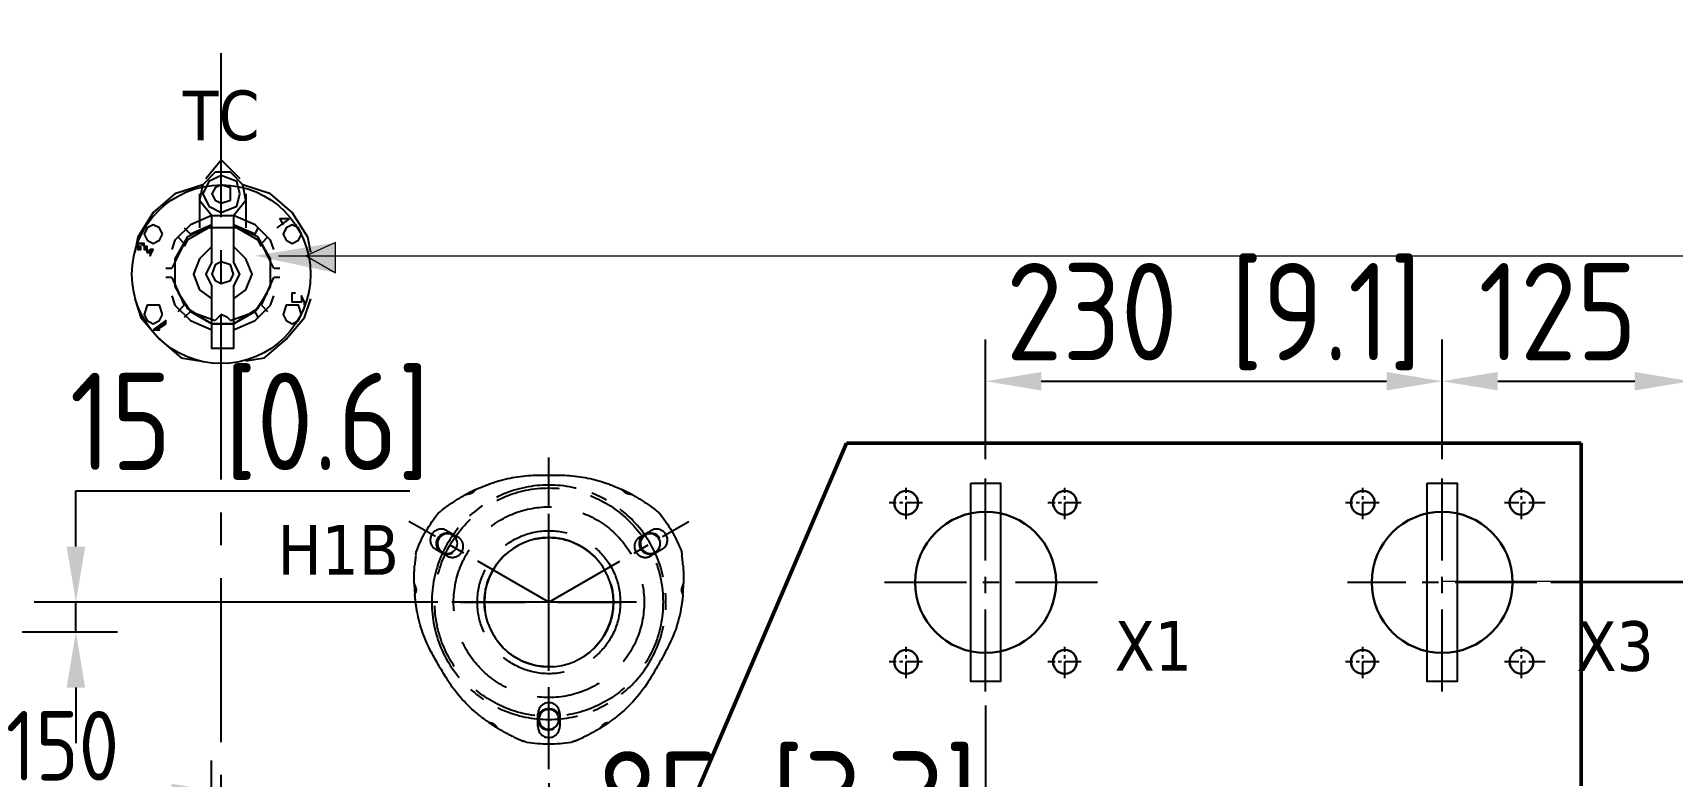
# Model space of a CAD drawing. Header units: millimetres. Extents: x 248233 to 259628, y -181361 to -174035.
# Drawn here: x 250817 to 251643, y -176130 to -175756 of the extents above; entities that cross this region are included whole.
import ezdxf

# ---------------------------------------------------------------- set-up
doc = ezdxf.new("R2010")
doc.units = ezdxf.units.MM
doc.header["$LTSCALE"] = 13
for name, pattern in [('CENTER', [50.8, 31.75, -6.35, 6.35, -6.35]), ('CENTERX2', [101.6, 63.5, -12.7, 12.7, -12.7]), ('DASHED', [0.75, 0.5, -0.25])]:
    doc.linetypes.add(name, pattern=pattern)
for name, color, linetype in [('1', 4, 'Continuous'), ('2细线层', 4, 'Continuous'), ('3中心线层', 1, 'CENTER'), ('4虚线层', 6, 'DASHED'), ('粗实线', 4, 'Continuous')]:
    doc.layers.add(name, color=color, linetype=linetype)
for name, color, linetype, lineweight in [('2细实线', 3, 'Continuous', 20), ('标注、文本', 3, 'Continuous', 25), ('铁心', 3, 'Continuous', 0)]:
    doc.layers.add(name, color=color, linetype=linetype, lineweight=lineweight)
doc.styles.get("Standard").update_dxf_attribs({"font": 'gbenor.shx', "bigfont": 'gbcbig.shx'})
doc.styles.add('Tahoma$001', font='tahoma.ttf', dxfattribs={"height": 2.159784})
doc.dimstyles.new('1-15', dxfattribs={"dimscale": 10, "dimtxt": 3.5, "dimasz": 2, "dimexe": 1.5, "dimexo": 0.5, "dimgap": 0.5, "dimtad": 1, "dimtoh": 1, "dimdec": 1, "dimdsep": 46, "dimtxsty": 'Standard', "dimcen": 2.5, "dimclrd": 3, "dimclre": 3, "dimclrt": 3, "dimadec": 0, "dimazin": 2, "dimtfac": 1, "dimtdec": 1, "dimtmove": 0, "dimatfit": 2, "dimfxl": 1, "dimarcsym": 0})
doc.dimstyles.new('英寸 1-10', dxfattribs={"dimscale": 14, "dimtxt": 3.5, "dimasz": 2, "dimexe": 1.5, "dimexo": 0.5, "dimgap": 0.5, "dimtad": 1, "dimtoh": 1, "dimdec": 1, "dimdsep": 46, "dimtxsty": 'Standard', "dimcen": 2.5, "dimclrd": 3, "dimclre": 3, "dimclrt": 3, "dimadec": 0, "dimazin": 2, "dimtfac": 1, "dimtdec": 1, "dimtmove": 0, "dimatfit": 2, "dimfxl": 1, "dimarcsym": 0})

# ---------------------------------------------------------------- blocks, each defined once
blk = doc.blocks.new('888')
at = {"layer": '2细线层'}
for centre in [(1092.43, 2376.16), (1194.62, 2376.16), (1143.53, 2287.66)]:
    blk.add_circle(centre, 5, dxfattribs=at)
at = {"layer": '3中心线层', "ltscale": 0.1}
for p, q in [((1143.53, 2262.57), (1143.53, 2419.56)), ((1143.53, 2346.66), (1073.06, 2387.34)), ((1143.53, 2346.66), (1213.99, 2387.34))]:
    blk.add_line(p, q, dxfattribs=at)
at = {"layer": '3中心线层', "color": 1}
blk.add_line((1099.42, 2346.66), (1192.42, 2346.66), dxfattribs=at)
at = {"layer": '3中心线层', "ltscale": 0.1}
blk.add_circle((1143.53, 2346.66), 59, dxfattribs=at)
at = {"layer": '标注、文本'}
for centre in [(1092.43, 2376.16), (1194.62, 2376.16), (1143.53, 2287.66)]:
    blk.add_arc(centre, 5.5, 242.67153, 150.00001, dxfattribs=at)
at = {"layer": '粗实线'}
blk.add_circle((1143.53, 2346.66), 32.5, dxfattribs=at)
blk = doc.blocks.new('A$C03F92070')
at = {"layer": '4虚线层', "ltscale": 5}
for p, q in [((67.85, 40.24), (67.85, 116.01)), ((16.36, 107.57), (21.99, 104.32)), ((113.71, 104.32), (119.34, 107.57)), ((16.49, 94.79), (10.86, 98.04)), ((124.84, 98.04), (119.21, 94.79)), ((23.33, 71.49), (112.37, 71.49)), ((62.35, 8.86), (62.35, 15.36)), ((73.35, 15.36), (73.35, 8.86))]:
    blk.add_line(p, q, dxfattribs=at)
for radius in [57.5, 48, 36, 32.5]:
    blk.add_circle((67.85, 71.49), radius, dxfattribs=at)
at = {"layer": '4虚线层', "ltscale": 5, "extrusion": (0, 0, -1)}
for centre, radius, start, end in [((-62.34, 65.41), 70, 71.02185, 87.94531), ((-67.85, -88.03), 223.54, 87.94531, 92.05469), ((-73.35, 65.41), 70, 92.05469, 108.97815), ((-68.85, 46.49), 90, 55.4521, 61.38179), ((-68.85, 46.49), 90, 64.92451, 71.02185), ((-66.85, 46.49), 90, 108.97815, 115.07549), ((-66.85, 46.49), 90, 118.61821, 124.5479), ((-67.85, 71.49), 71.5, 20.96454, 39.03546), ((-68.85, 46.49), 90, 51.08313, 52.23427), ((-66.85, 46.49), 90, 127.76573, 128.91687), ((-67.85, 71.49), 71.5, 140.96454, 159.03546), ((-90, 83.12), 90, 7.76573, 8.91687), ((-45.7, 83.12), 90, 171.08313, 172.23427), ((-90, 83.12), 90, 358.61821, 4.5479), ((-45.7, 83.12), 90, 175.4521, 181.38179), ((-90, 83.12), 90, 349.46719, 355.07549), ((-45.7, 83.12), 90, 184.92451, 186.60228), ((-70.33, 79.46), 70, 331.9245, 349.46719), ((-65.57, 80.82), 70, 186.60228, 207.21776), ((-205.81, 151.73), 223.54, 327.65027, 331.9245), ((70.97, 151.05), 223.54, 207.21776, 212.35682), ((-76.09, 69.57), 70, 310.17076, 327.65027), ((-58.73, 68.87), 70, 212.35682, 233.02623), ((-89, 84.85), 90, 304.92451, 310.17076), ((-46.7, 84.85), 90, 233.02623, 235.07549), ((-89, 84.85), 90, 295.4521, 301.38179), ((-89, 84.85), 90, 291.08313, 292.23427), ((-67.85, 71.49), 71.5, 260.96454, 279.03546), ((-46.7, 84.85), 90, 247.76573, 248.91687), ((-46.7, 84.85), 90, 238.61821, 244.5479)]:
    blk.add_arc(centre, radius, start, end, dxfattribs=at)
at = {"layer": '4虚线层', "ltscale": 5}
for centre, start, end in [((13.61, 102.81), 60, 240), ((122.09, 102.81), 300, 120), ((19.24, 99.56), 240, 60), ((116.46, 99.56), 120, 300), ((67.85, 15.36), 0, 180), ((67.85, 8.86), 180, 0)]:
    blk.add_arc(centre, 5.5, start, end, dxfattribs=at)
for points, knots in [([(30.89, 128.1), (30.89, 128.1), (30.88, 128.1), (30.83, 128.07), (30.76, 128.04), (30.57, 127.95), (30.45, 127.89), (30.18, 127.77), (30.03, 127.69), (29.7, 127.53), (29.52, 127.45), (29.16, 127.27), (28.96, 127.17), (28.58, 126.98), (28.39, 126.89), (27.99, 126.69), (27.8, 126.59), (27.42, 126.39), (27.24, 126.3), (26.87, 126.11), (26.7, 126.02), (26.39, 125.85), (26.24, 125.77), (25.98, 125.63), (25.87, 125.57), (25.69, 125.47), (25.63, 125.44), (25.58, 125.41), (25.57, 125.4), (25.57, 125.4), (25.57, 125.4), (25.57, 125.4)], [0, 0, 0, 0, 0.043819, 0.043819, 0.119878, 0.119878, 0.195937, 0.195937, 0.271996, 0.271996, 0.348055, 0.348055, 0.424114, 0.424114, 0.500173, 0.500173, 0.576231, 0.576231, 0.65229, 0.65229, 0.728349, 0.728349, 0.804408, 0.804408, 0.880467, 0.880467, 0.956526, 0.956526, 0.994556, 0.994556, 1, 1, 1, 1]), ([(30.71, 128.01), (30.65, 127.99), (30.59, 127.94), (30.48, 127.84), (30.42, 127.77), (30.3, 127.62), (30.24, 127.54), (30.11, 127.35), (30.04, 127.25), (29.89, 127.05), (29.81, 126.95), (29.62, 126.74), (29.51, 126.65), (29.29, 126.47), (29.16, 126.4), (28.9, 126.26), (28.77, 126.2), (28.36, 126.06), (28.08, 125.99), (27.53, 125.87), (27.26, 125.83), (26.87, 125.76), (26.75, 125.74), (26.5, 125.7), (26.38, 125.67), (26.05, 125.61), (25.85, 125.56), (25.74, 125.5)], [0, 0, 0, 0, 0.0625, 0.0625, 0.125, 0.125, 0.1875, 0.1875, 0.25, 0.25, 0.3125, 0.3125, 0.375, 0.375, 0.4375, 0.4375, 0.5, 0.5, 0.625, 0.625, 0.75, 0.75, 0.8125, 0.8125, 0.875, 0.875, 1, 1, 1, 1]), ([(110.13, 125.4), (110.13, 125.4), (110.13, 125.4), (110.13, 125.4), (110.12, 125.41), (110.07, 125.44), (110.01, 125.47), (109.83, 125.57), (109.72, 125.63), (109.46, 125.77), (109.31, 125.85), (108.99, 126.02), (108.81, 126.11), (108.45, 126.3), (108.26, 126.4), (107.88, 126.6), (107.68, 126.7), (107.29, 126.9), (107.1, 127), (106.72, 127.18), (106.53, 127.28), (106.16, 127.46), (105.99, 127.54), (105.66, 127.7), (105.51, 127.77), (105.24, 127.9), (105.12, 127.95), (104.94, 128.04), (104.87, 128.07), (104.82, 128.09), (104.81, 128.1), (104.8, 128.1), (104.8, 128.1), (104.8, 128.1)], [0, 0, 0, 0, 0.005743, 0.005743, 0.043766, 0.043766, 0.119813, 0.119813, 0.195859, 0.195859, 0.271906, 0.271906, 0.347952, 0.347952, 0.423999, 0.423999, 0.500046, 0.500046, 0.576092, 0.576092, 0.652139, 0.652139, 0.728185, 0.728185, 0.804232, 0.804232, 0.880279, 0.880279, 0.956325, 0.956325, 0.994349, 0.994349, 1, 1, 1, 1]), ([(109.96, 125.5), (109.9, 125.53), (109.83, 125.55), (109.65, 125.6), (109.54, 125.63), (109.21, 125.7), (108.96, 125.74), (108.44, 125.83), (108.17, 125.87), (107.63, 125.99), (107.34, 126.06), (106.94, 126.2), (106.8, 126.26), (106.54, 126.39), (106.42, 126.47), (106.19, 126.64), (106.08, 126.74), (105.9, 126.94), (105.81, 127.05), (105.66, 127.25), (105.59, 127.35), (105.46, 127.53), (105.39, 127.62), (105.28, 127.77), (105.22, 127.84), (105.11, 127.94), (105.05, 127.99), (104.99, 128.01)], [0, 0, 0, 0, 0.0625, 0.0625, 0.125, 0.125, 0.25, 0.25, 0.375, 0.375, 0.5, 0.5, 0.5625, 0.5625, 0.625, 0.625, 0.6875, 0.6875, 0.75, 0.75, 0.8125, 0.8125, 0.875, 0.875, 0.9375, 0.9375, 1, 1, 1, 1]), ([(13.95, 117.81), (13.92, 117.79), (13.88, 117.76), (13.82, 117.71), (13.77, 117.67), (13.74, 117.65), (13.73, 117.64)], [0, 0, 0, 0, 0.272943, 0.542517, 0.809704, 1, 1, 1, 1]), ([(14.22, 118.02), (14.2, 118), (14.15, 117.96), (14.08, 117.91), (14.01, 117.86), (13.97, 117.82), (13.95, 117.81)], [0, 0, 0, 0, 0.251777, 0.501943, 0.751136, 1, 1, 1, 1]), ([(14.55, 118.27), (14.52, 118.25), (14.46, 118.2), (14.38, 118.14), (14.3, 118.08), (14.25, 118.04), (14.22, 118.02)], [0, 0, 0, 0, 0.251749, 0.501948, 0.751171, 1, 1, 1, 1]), ([(15.74, 119.15), (15.69, 119.12), (15.59, 119.05), (15.45, 118.94), (15.32, 118.84), (15.18, 118.74), (15.05, 118.65), (14.92, 118.55), (14.8, 118.45), (14.67, 118.36), (14.59, 118.3), (14.55, 118.27)], [0, 0, 0, 0, 0.114473, 0.22719, 0.338528, 0.448878, 0.558641, 0.668227, 0.778044, 0.888502, 1, 1, 1, 1]), ([(17.82, 120.63), (17.81, 120.62), (17.74, 120.57), (17.58, 120.46), (17.28, 120.26), (16.94, 120.02), (16.6, 119.78), (16.29, 119.55), (16.01, 119.35), (15.83, 119.22), (15.74, 119.15)], [0, 0, 0, 0, 0.026865, 0.187364, 0.351072, 0.511786, 0.674931, 0.783277, 0.891149, 1, 1, 1, 1]), ([(119.96, 119.15), (119.92, 119.19), (119.82, 119.25), (119.69, 119.35), (119.55, 119.45), (119.41, 119.55), (119.28, 119.65), (119.06, 119.81), (118.76, 120.02), (118.42, 120.26), (118.12, 120.46), (117.96, 120.57), (117.89, 120.62), (117.88, 120.63)], [0, 0, 0, 0, 0.05466, 0.108896, 0.162888, 0.216817, 0.270864, 0.325211, 0.488741, 0.649833, 0.813717, 0.974388, 1, 1, 1, 1]), ([(121.15, 118.27), (121.11, 118.3), (121.03, 118.36), (120.9, 118.45), (120.78, 118.55), (120.65, 118.65), (120.52, 118.74), (120.38, 118.84), (120.25, 118.94), (120.1, 119.05), (120.01, 119.12), (119.96, 119.15)], [0, 0, 0, 0, 0.111498, 0.221956, 0.331773, 0.441359, 0.551122, 0.661472, 0.77281, 0.885527, 1, 1, 1, 1]), ([(121.48, 118.02), (121.45, 118.04), (121.4, 118.08), (121.32, 118.14), (121.23, 118.2), (121.18, 118.25), (121.15, 118.27)], [0, 0, 0, 0, 0.248829, 0.498052, 0.748251, 1, 1, 1, 1]), ([(121.75, 117.81), (121.73, 117.82), (121.69, 117.86), (121.62, 117.91), (121.55, 117.96), (121.5, 118), (121.48, 118.02)], [0, 0, 0, 0, 0.248864, 0.498057, 0.748223, 1, 1, 1, 1]), ([(121.97, 117.64), (121.96, 117.65), (121.93, 117.67), (121.88, 117.71), (121.82, 117.76), (121.78, 117.79), (121.75, 117.81)], [0, 0, 0, 0, 0.190293, 0.457482, 0.727057, 1, 1, 1, 1]), ([(0.52, 92.79), (0.51, 92.73), (0.5, 92.62), (0.48, 92.45), (0.46, 92.28), (0.45, 92.11), (0.43, 91.95), (0.4, 91.68), (0.37, 91.32), (0.33, 90.9), (0.3, 90.54), (0.29, 90.34), (0.28, 90.26), (0.28, 90.25)], [0, 0, 0, 0, 0.05466, 0.108897, 0.162889, 0.216817, 0.270864, 0.325211, 0.488741, 0.649833, 0.813717, 0.974388, 1, 1, 1, 1]), ([(0.69, 94.25), (0.68, 94.21), (0.67, 94.11), (0.65, 93.95), (0.63, 93.8), (0.61, 93.64), (0.59, 93.47), (0.57, 93.31), (0.55, 93.14), (0.53, 92.96), (0.52, 92.85), (0.52, 92.79)], [0, 0, 0, 0, 0.111498, 0.221956, 0.331773, 0.441359, 0.551122, 0.661472, 0.77281, 0.885527, 1, 1, 1, 1]), ([(0.74, 94.67), (0.73, 94.63), (0.73, 94.57), (0.71, 94.47), (0.7, 94.36), (0.69, 94.29), (0.69, 94.25)], [0, 0, 0, 0, 0.248829, 0.498052, 0.748251, 1, 1, 1, 1]), ([(0.82, 95.29), (0.82, 95.27), (0.81, 95.24), (0.81, 95.17), (0.8, 95.1), (0.79, 95.04), (0.78, 95.01)], [0, 0, 0, 0, 0.190297, 0.457484, 0.727058, 1, 1, 1, 1]), ([(134.92, 95.01), (134.91, 95.04), (134.9, 95.1), (134.89, 95.17), (134.89, 95.24), (134.88, 95.27), (134.88, 95.29)], [0, 0, 0, 0, 0.272943, 0.542517, 0.809704, 1, 1, 1, 1]), ([(134.96, 94.67), (134.96, 94.7), (134.95, 94.76), (134.94, 94.85), (134.93, 94.93), (134.92, 94.98), (134.92, 95.01)], [0, 0, 0, 0, 0.251777, 0.501943, 0.751136, 1, 1, 1, 1]), ([(135.01, 94.25), (135.01, 94.29), (135, 94.36), (134.99, 94.47), (134.97, 94.57), (134.96, 94.63), (134.96, 94.67)], [0, 0, 0, 0, 0.251749, 0.501948, 0.751171, 1, 1, 1, 1]), ([(135.18, 92.79), (135.18, 92.85), (135.16, 92.96), (135.15, 93.14), (135.13, 93.31), (135.11, 93.47), (135.09, 93.64), (135.07, 93.8), (135.05, 93.95), (135.03, 94.11), (135.02, 94.21), (135.01, 94.25)], [0, 0, 0, 0, 0.114473, 0.22719, 0.338528, 0.448878, 0.558641, 0.668227, 0.778044, 0.888502, 1, 1, 1, 1]), ([(135.42, 90.25), (135.42, 90.26), (135.41, 90.34), (135.4, 90.54), (135.37, 90.9), (135.33, 91.31), (135.29, 91.73), (135.25, 92.11), (135.22, 92.45), (135.2, 92.67), (135.18, 92.79)], [0, 0, 0, 0, 0.026865, 0.187364, 0.351073, 0.511786, 0.674931, 0.783277, 0.891149, 1, 1, 1, 1]), ([(0.02, 81.15), (0.02, 81.15), (0.02, 81.15), (0.02, 81.15), (0.02, 81.14), (0.02, 81.08), (0.02, 81.01), (0.02, 80.81), (0.03, 80.68), (0.04, 80.38), (0.04, 80.21), (0.05, 79.85), (0.06, 79.65), (0.08, 79.24), (0.09, 79.03), (0.11, 78.6), (0.12, 78.38), (0.14, 77.94), (0.16, 77.72), (0.18, 77.3), (0.2, 77.09), (0.23, 76.68), (0.24, 76.49), (0.27, 76.13), (0.28, 75.96), (0.3, 75.67), (0.32, 75.54), (0.33, 75.33), (0.34, 75.26), (0.34, 75.2), (0.35, 75.19), (0.35, 75.19), (0.35, 75.19), (0.35, 75.19)], [0, 0, 0, 0, 0.005743, 0.005743, 0.043766, 0.043766, 0.119813, 0.119813, 0.195859, 0.195859, 0.271906, 0.271906, 0.347952, 0.347952, 0.423999, 0.423999, 0.500046, 0.500046, 0.576092, 0.576092, 0.652139, 0.652139, 0.728185, 0.728185, 0.804232, 0.804232, 0.880279, 0.880279, 0.956325, 0.956325, 0.994349, 0.994349, 1, 1, 1, 1]), ([(0.02, 80.95), (0.02, 80.89), (0.04, 80.81), (0.08, 80.63), (0.12, 80.53), (0.22, 80.21), (0.31, 79.97), (0.5, 79.47), (0.59, 79.22), (0.76, 78.69), (0.85, 78.41), (0.92, 77.98), (0.94, 77.84), (0.96, 77.55), (0.95, 77.4), (0.91, 77.12), (0.88, 76.97), (0.8, 76.71), (0.75, 76.59), (0.65, 76.35), (0.6, 76.24), (0.51, 76.03), (0.47, 75.94), (0.39, 75.76), (0.37, 75.68), (0.33, 75.53), (0.32, 75.46), (0.33, 75.4)], [0, 0, 0, 0, 0.0625, 0.0625, 0.125, 0.125, 0.25, 0.25, 0.375, 0.375, 0.5, 0.5, 0.5625, 0.5625, 0.625, 0.625, 0.6875, 0.6875, 0.75, 0.75, 0.8125, 0.8125, 0.875, 0.875, 0.9375, 0.9375, 1, 1, 1, 1]), ([(135.37, 75.4), (135.38, 75.46), (135.37, 75.53), (135.33, 75.68), (135.31, 75.76), (135.23, 75.94), (135.19, 76.03), (135.1, 76.24), (135.04, 76.35), (134.95, 76.58), (134.9, 76.71), (134.82, 76.97), (134.79, 77.11), (134.75, 77.4), (134.74, 77.54), (134.76, 77.83), (134.78, 77.98), (134.85, 78.4), (134.93, 78.68), (135.11, 79.21), (135.2, 79.47), (135.34, 79.84), (135.38, 79.96), (135.47, 80.2), (135.51, 80.31), (135.62, 80.63), (135.68, 80.83), (135.68, 80.95)], [0, 0, 0, 0, 0.0625, 0.0625, 0.125, 0.125, 0.1875, 0.1875, 0.25, 0.25, 0.3125, 0.3125, 0.375, 0.375, 0.4375, 0.4375, 0.5, 0.5, 0.625, 0.625, 0.75, 0.75, 0.8125, 0.8125, 0.875, 0.875, 1, 1, 1, 1]), ([(135.35, 75.19), (135.35, 75.19), (135.35, 75.2), (135.36, 75.26), (135.37, 75.34), (135.38, 75.54), (135.4, 75.67), (135.42, 75.97), (135.43, 76.14), (135.46, 76.51), (135.48, 76.7), (135.5, 77.11), (135.52, 77.32), (135.54, 77.75), (135.56, 77.97), (135.58, 78.41), (135.59, 78.62), (135.61, 79.05), (135.62, 79.26), (135.64, 79.67), (135.65, 79.86), (135.66, 80.22), (135.66, 80.39), (135.67, 80.68), (135.67, 80.81), (135.68, 81.01), (135.68, 81.08), (135.68, 81.14), (135.68, 81.15), (135.68, 81.15), (135.68, 81.15), (135.68, 81.15)], [0, 0, 0, 0, 0.043819, 0.043819, 0.119878, 0.119878, 0.195937, 0.195937, 0.271996, 0.271996, 0.348055, 0.348055, 0.424114, 0.424114, 0.500173, 0.500173, 0.576232, 0.576232, 0.65229, 0.65229, 0.728349, 0.728349, 0.804408, 0.804408, 0.880467, 0.880467, 0.956526, 0.956526, 0.994556, 0.994556, 1, 1, 1, 1]), ([(37.3, 11.18), (37.3, 11.18), (37.31, 11.17), (37.36, 11.14), (37.42, 11.09), (37.59, 10.98), (37.7, 10.9), (37.95, 10.73), (38.09, 10.63), (38.39, 10.43), (38.55, 10.32), (38.89, 10.09), (39.07, 9.97), (39.42, 9.73), (39.61, 9.61), (39.98, 9.37), (40.16, 9.26), (40.51, 9.03), (40.69, 8.91), (41.04, 8.69), (41.2, 8.59), (41.51, 8.4), (41.65, 8.31), (41.9, 8.16), (42.01, 8.09), (42.18, 7.99), (42.24, 7.95), (42.29, 7.92), (42.3, 7.91), (42.3, 7.91), (42.3, 7.91), (42.3, 7.91)], [0, 0, 0, 0, 0.043819, 0.043819, 0.119878, 0.119878, 0.195937, 0.195937, 0.271996, 0.271996, 0.348055, 0.348055, 0.424114, 0.424114, 0.500173, 0.500173, 0.576231, 0.576231, 0.65229, 0.65229, 0.728349, 0.728349, 0.804408, 0.804408, 0.880467, 0.880467, 0.956526, 0.956526, 0.994556, 0.994556, 1, 1, 1, 1]), ([(37.47, 11.06), (37.52, 11.02), (37.59, 11), (37.73, 10.95), (37.82, 10.93), (38.01, 10.91), (38.11, 10.9), (38.34, 10.88), (38.46, 10.87), (38.71, 10.83), (38.85, 10.81), (39.11, 10.75), (39.25, 10.71), (39.52, 10.6), (39.64, 10.53), (39.89, 10.37), (40.01, 10.29), (40.34, 10.01), (40.54, 9.8), (40.91, 9.38), (41.09, 9.17), (41.34, 8.87), (41.42, 8.77), (41.58, 8.58), (41.66, 8.48), (41.88, 8.23), (42.02, 8.08), (42.13, 8.02)], [0, 0, 0, 0, 0.0625, 0.0625, 0.125, 0.125, 0.1875, 0.1875, 0.25, 0.25, 0.3125, 0.3125, 0.375, 0.375, 0.4375, 0.4375, 0.5, 0.5, 0.625, 0.625, 0.75, 0.75, 0.8125, 0.8125, 0.875, 0.875, 1, 1, 1, 1]), ([(93.4, 7.91), (93.4, 7.91), (93.4, 7.91), (93.4, 7.91), (93.41, 7.92), (93.46, 7.95), (93.52, 7.99), (93.69, 8.09), (93.8, 8.16), (94.06, 8.32), (94.2, 8.4), (94.51, 8.6), (94.68, 8.7), (95.02, 8.92), (95.2, 9.04), (95.56, 9.27), (95.75, 9.39), (96.12, 9.63), (96.3, 9.75), (96.65, 9.98), (96.83, 10.1), (97.16, 10.33), (97.32, 10.43), (97.62, 10.64), (97.76, 10.73), (98.01, 10.9), (98.11, 10.98), (98.28, 11.1), (98.34, 11.14), (98.39, 11.17), (98.4, 11.18), (98.4, 11.18), (98.4, 11.18), (98.4, 11.18)], [0, 0, 0, 0, 0.005743, 0.005743, 0.043766, 0.043766, 0.119813, 0.119813, 0.195859, 0.195859, 0.271906, 0.271906, 0.347952, 0.347952, 0.423999, 0.423999, 0.500046, 0.500046, 0.576092, 0.576092, 0.652139, 0.652139, 0.728185, 0.728185, 0.804232, 0.804232, 0.880279, 0.880279, 0.956325, 0.956325, 0.994349, 0.994349, 1, 1, 1, 1]), ([(93.57, 8.02), (93.62, 8.05), (93.68, 8.1), (93.82, 8.23), (93.89, 8.31), (94.11, 8.56), (94.27, 8.76), (94.61, 9.17), (94.79, 9.38), (95.16, 9.79), (95.36, 10), (95.69, 10.28), (95.8, 10.37), (96.05, 10.53), (96.18, 10.6), (96.44, 10.71), (96.58, 10.75), (96.85, 10.81), (96.98, 10.83), (97.24, 10.87), (97.36, 10.88), (97.58, 10.9), (97.69, 10.91), (97.88, 10.93), (97.96, 10.95), (98.11, 11), (98.18, 11.02), (98.23, 11.06)], [0, 0, 0, 0, 0.0625, 0.0625, 0.125, 0.125, 0.25, 0.25, 0.375, 0.375, 0.5, 0.5, 0.5625, 0.5625, 0.625, 0.625, 0.6875, 0.6875, 0.75, 0.75, 0.8125, 0.8125, 0.875, 0.875, 0.9375, 0.9375, 1, 1, 1, 1]), ([(50.31, 3.59), (50.32, 3.59), (50.4, 3.55), (50.57, 3.46), (50.9, 3.31), (51.28, 3.14), (51.66, 2.96), (52.01, 2.8), (52.32, 2.67), (52.52, 2.57), (52.63, 2.53)], [0, 0, 0, 0, 0.026866, 0.187364, 0.351073, 0.511786, 0.674931, 0.783277, 0.891149, 1, 1, 1, 1]), ([(52.63, 2.53), (52.68, 2.5), (52.79, 2.46), (52.95, 2.39), (53.11, 2.32), (53.26, 2.25), (53.41, 2.19), (53.56, 2.12), (53.7, 2.06), (53.85, 2), (53.94, 1.96), (53.98, 1.94)], [0, 0, 0, 0, 0.114473, 0.22719, 0.338528, 0.448878, 0.558641, 0.668227, 0.778044, 0.888502, 1, 1, 1, 1]), ([(53.98, 1.94), (54.02, 1.93), (54.09, 1.9), (54.18, 1.86), (54.28, 1.82), (54.34, 1.79), (54.37, 1.78)], [0, 0, 0, 0, 0.251749, 0.501948, 0.751171, 1, 1, 1, 1]), ([(54.37, 1.78), (54.4, 1.77), (54.45, 1.74), (54.54, 1.71), (54.61, 1.68), (54.66, 1.66), (54.69, 1.65)], [0, 0, 0, 0, 0.251777, 0.501943, 0.751136, 1, 1, 1, 1]), ([(54.69, 1.65), (54.71, 1.64), (54.77, 1.61), (54.84, 1.58), (54.9, 1.56), (54.93, 1.55), (54.94, 1.54)], [0, 0, 0, 0, 0.272943, 0.542518, 0.809705, 1, 1, 1, 1]), ([(80.76, 1.54), (80.77, 1.55), (80.8, 1.56), (80.86, 1.58), (80.93, 1.61), (80.99, 1.64), (81.01, 1.65)], [0, 0, 0, 0, 0.190295, 0.457482, 0.727057, 1, 1, 1, 1]), ([(81.01, 1.65), (81.04, 1.66), (81.08, 1.68), (81.16, 1.71), (81.25, 1.74), (81.3, 1.77), (81.33, 1.78)], [0, 0, 0, 0, 0.248864, 0.498057, 0.748223, 1, 1, 1, 1]), ([(81.33, 1.78), (81.36, 1.79), (81.42, 1.82), (81.52, 1.86), (81.61, 1.9), (81.68, 1.93), (81.72, 1.94)], [0, 0, 0, 0, 0.248829, 0.498052, 0.748251, 1, 1, 1, 1]), ([(81.72, 1.94), (81.76, 1.96), (81.85, 2), (82, 2.06), (82.14, 2.12), (82.29, 2.19), (82.44, 2.25), (82.59, 2.32), (82.75, 2.39), (82.91, 2.46), (83.02, 2.5), (83.07, 2.53)], [0, 0, 0, 0, 0.111498, 0.221956, 0.331773, 0.441359, 0.551122, 0.661472, 0.77281, 0.885527, 1, 1, 1, 1]), ([(83.07, 2.53), (83.12, 2.55), (83.23, 2.6), (83.38, 2.67), (83.54, 2.73), (83.69, 2.8), (83.84, 2.87), (84.09, 2.98), (84.42, 3.14), (84.8, 3.31), (85.13, 3.46), (85.3, 3.55), (85.38, 3.58), (85.39, 3.59)], [0, 0, 0, 0, 0.05466, 0.108897, 0.162889, 0.216817, 0.270864, 0.325211, 0.488741, 0.649834, 0.813718, 0.974389, 1, 1, 1, 1])]:
    blk.add_open_spline(points, degree=3, knots=knots, dxfattribs=at)
blk.add_open_spline([(0.82, 95.28), (0.81, 95.2), (0.82, 95.09), (0.84, 94.95)], degree=3, dxfattribs=at)
blk = doc.blocks.new('*D268')
at = {"layer": 'Defpoints', "color": 0, "transparency": 16777216}
for p in [(250757.04, -176094.06), (250907.04, -176137.33), (250907.04, -176299.66)]:
    blk.add_point(p, dxfattribs=at)
at = {"layer": '标注、文本', "color": 3, "lineweight": -2, "transparency": 16777216}
for p, q in [((250757.04, -176099.06), (250757.04, -176152.33)), ((250907.04, -176294.66), (250907.04, -176122.33)), ((250777.04, -176137.33), (250887.04, -176137.33))]:
    blk.add_line(p, q, dxfattribs=at)
at = {"layer": '标注、文本', "color": 3, "transparency": 16777216}
for points in [[(250777.04, -176134), (250777.04, -176140.67), (250757.04, -176137.33)], [(250887.04, -176134), (250887.04, -176140.67), (250907.04, -176137.33)]]:
    blk.add_solid(points, dxfattribs=at)
at = {"layer": '标注、文本', "color": 3, "transparency": 16777216, "insert": (250832.04, -176114.83), "char_height": 35, "attachment_point": 5}
blk.add_mtext('150', dxfattribs=at)
blk = doc.blocks.new('A$C0AD52951')
at = {"layer": '粗实线'}
h = blk.add_hatch(color=256, dxfattribs=at)
h.dxf.hatch_style = 2
h.paths.add_polyline_path([(2.19, 41.7), (1.1, 41.7), (2.19, 41.7), (3.29, 40.6), (3.29, 39.5), (4.39, 39.5), (4.39, 38.4), (5.49, 38.4), (5.49, 37.31), (6.58, 39.5), (5.49, 39.5), (4.39, 38.4), (4.39, 39.5), (4.39, 40.6), (3.29, 40.6), (3.29, 41.7)])
h = blk.add_hatch(color=256, dxfattribs=at)
h.dxf.hatch_style = 2
h.paths.add_polyline_path([(1.1, 41.7), (1.1, 40.6), (1.1, 39.5), (2.19, 39.5), (2.19, 40.6), (1.1, 40.6), (1.1, 41.7), (2.19, 41.7)])
h = blk.add_hatch(color=256, dxfattribs=at)
h.dxf.hatch_style = 2
h.paths.add_polyline_path([(6.58, 10.97), (7.68, 10.97), (10.97, 13.17), (10.97, 14.26)])
for points in [[(25.24, 64.74), (30.72, 71.32), (37.31, 64.74)], [(35.11, 51.57), (39.5, 57.06), (38.4, 62.54), (34.02, 66.93), (28.53, 66.93), (24.14, 62.54), (23.04, 57.06), (27.43, 51.57)], [(24.14, 62.54), (14.26, 59.25), (6.58, 52.67), (1.1, 43.89), (0, 38.4)], [(23.04, 59.25), (23.04, 47.18)], [(62.54, 38.4), (61.45, 43.89), (55.96, 52.67), (48.28, 59.25), (38.4, 62.54)], [(39.5, 59.25), (39.5, 47.18)], [(27.43, 51.57), (19.75, 48.28), (14.26, 42.79), (13.17, 39.5)], [(27.43, 48.28), (18.65, 43.89), (14.26, 36.21), (14.26, 26.33), (18.65, 18.65), (27.43, 13.17), (35.11, 13.17), (35.11, 4.39), (27.43, 4.39), (27.43, 13.17)], [(44.99, 40.6), (43.89, 42.79), (36.21, 47.18), (26.33, 47.18), (18.65, 42.79), (17.56, 40.6)], [(27.43, 35.11), (27.43, 51.57), (35.11, 51.57), (35.11, 35.11)], [(49.38, 39.5), (48.28, 42.79), (42.79, 48.28), (35.11, 51.57)], [(35.11, 13.17), (43.89, 18.65), (48.28, 26.33), (48.28, 36.21), (43.89, 43.89), (35.11, 48.28)], [(54.86, 50.47), (50.47, 47.18)], [(54.86, 50.47), (51.57, 50.47), (52.67, 48.28)], [(27.43, 40.6), (23.04, 36.21), (20.85, 30.72), (23.04, 25.24), (27.43, 21.95)], [(27.43, 35.11), (25.24, 30.72), (27.43, 26.33)], [(35.11, 21.95), (39.5, 25.24), (41.7, 30.72), (39.5, 36.21), (35.11, 40.6)], [(35.11, 26.33), (37.31, 30.72), (35.11, 35.11)], [(15.36, 24.14), (19.75, 17.56), (28.53, 14.26)], [(35.11, 26.33), (35.11, 13.17), (27.43, 13.17), (27.43, 26.33)], [(34.02, 14.26), (42.79, 17.56), (47.18, 24.14)], [(60.35, 19.75), (60.35, 20.85), (59.25, 23.04), (59.25, 21.95), (59.25, 20.85), (58.16, 20.85), (57.06, 20.85), (55.96, 20.85), (55.96, 21.95), (55.96, 23.04), (55.96, 24.14), (57.06, 24.14)], [(0, 21.95), (2.19, 15.36), (8.78, 7.68), (16.46, 1.1), (23.04, 0)], [(13.17, 23.04), (14.26, 19.75), (19.75, 14.26), (27.43, 10.97)], [(35.11, 10.97), (42.79, 14.26), (48.28, 19.75), (49.38, 23.04)], [(39.5, 0), (46.09, 1.1), (53.77, 7.68), (60.35, 15.36), (62.54, 21.95)], [(34.02, 14.26), (32.92, 15.36), (30.72, 16.46), (29.63, 15.36), (28.53, 14.26)], [(34.02, 14.26), (32.92, 15.36), (30.72, 16.46), (29.63, 15.36), (28.53, 14.26)]]:
    blk.add_lwpolyline(points, dxfattribs=at)
for points in [[(37.31, 59.25), (36.21, 63.64), (30.72, 65.84), (26.33, 63.64), (24.14, 59.25), (26.33, 54.86), (30.72, 52.67), (36.21, 54.86)], [(34.02, 59.25), (34.02, 61.45), (30.72, 62.54), (28.53, 61.45), (27.43, 59.25), (28.53, 57.06), (30.72, 55.96), (34.02, 57.06)], [(9.88, 44.99), (8.78, 47.18), (6.58, 48.28), (4.39, 47.18), (3.29, 44.99), (4.39, 42.79), (6.58, 41.7), (8.78, 42.79)], [(59.25, 44.99), (58.16, 47.18), (55.96, 48.28), (53.77, 47.18), (52.67, 44.99), (53.77, 42.79), (55.96, 41.7), (58.16, 42.79)], [(2.19, 41.7), (1.1, 41.7), (2.19, 41.7), (3.29, 40.6), (3.29, 39.5), (4.39, 39.5), (4.39, 38.4), (5.49, 38.4), (5.49, 37.31), (6.58, 39.5), (5.49, 39.5), (4.39, 38.4), (4.39, 39.5), (4.39, 40.6), (3.29, 40.6), (3.29, 41.7)], [(1.1, 41.7), (1.1, 40.6), (1.1, 39.5), (2.19, 39.5), (2.19, 40.6), (1.1, 40.6), (1.1, 41.7), (2.19, 41.7)], [(35.11, 30.72), (34.02, 34.02), (30.72, 35.11), (28.53, 34.02), (27.43, 30.72), (28.53, 28.53), (30.72, 27.43), (34.02, 28.53)], [(9.88, 16.46), (8.78, 19.75), (6.58, 19.75), (4.39, 19.75), (3.29, 16.46), (4.39, 14.26), (6.58, 13.17), (8.78, 14.26)], [(59.25, 16.46), (58.16, 19.75), (55.96, 19.75), (53.77, 19.75), (52.67, 16.46), (53.77, 14.26), (55.96, 13.17), (58.16, 14.26)], [(6.58, 10.97), (7.68, 10.97), (10.97, 13.17), (10.97, 14.26)], [(7.68, 10.97), (8.78, 10.97)]]:
    blk.add_lwpolyline(points, close=True, dxfattribs=at)
for points in [[(17.56, 47.18), (17.56, 47.18), (19.75, 44.99), (19.75, 44.99)], [(27.43, 48.28), (27.43, 48.28), (19.75, 44.99), (19.75, 44.99)], [(42.79, 44.99), (42.79, 44.99), (35.11, 48.28), (35.11, 48.28)], [(42.79, 44.99), (42.79, 44.99), (43.89, 47.18), (43.89, 47.18)], [(17.56, 41.7), (17.56, 41.7), (13.17, 32.92), (13.17, 32.92)], [(17.56, 41.7), (17.56, 41.7), (15.36, 43.89), (15.36, 43.89)], [(47.18, 43.89), (47.18, 43.89), (44.99, 41.7), (44.99, 41.7)], [(49.38, 32.92), (49.38, 32.92), (44.99, 41.7), (44.99, 41.7)], [(10.97, 32.92), (10.97, 32.92), (13.17, 32.92), (13.17, 32.92)], [(13.17, 29.63), (13.17, 29.63), (10.97, 29.63), (10.97, 29.63)], [(13.17, 29.63), (13.17, 29.63), (17.56, 19.75), (17.56, 19.75)], [(44.99, 19.75), (44.99, 19.75), (49.38, 29.63), (49.38, 29.63)], [(49.38, 32.92), (49.38, 32.92), (51.57, 32.92), (51.57, 32.92)], [(51.57, 29.63), (51.57, 29.63), (49.38, 29.63), (49.38, 29.63)], [(15.36, 17.56), (15.36, 17.56), (17.56, 19.75), (17.56, 19.75)], [(19.75, 17.56), (19.75, 17.56), (17.56, 15.36), (17.56, 15.36)], [(19.75, 17.56), (19.75, 17.56), (27.43, 13.17), (27.43, 13.17)], [(35.11, 13.17), (35.11, 13.17), (42.79, 17.56), (42.79, 17.56)], [(43.89, 15.36), (43.89, 15.36), (42.79, 17.56), (42.79, 17.56)], [(44.99, 19.75), (44.99, 19.75), (47.18, 17.56), (47.18, 17.56)]]:
    blk.add_open_spline(points, degree=3, dxfattribs=at)
blk = doc.blocks.new('A$C52EB3FA3')
at = {"layer": '标注、文本'}
blk.add_circle((45, 45), 45, dxfattribs=at)
at = {"layer": '标注、文本', "xscale": 1.4175, "yscale": 1.4175, "zscale": 1.4175}
blk.add_blockref('A$C0AD52951', (1.45, 1.45), dxfattribs=at)
at = {"layer": '标注、文本', "style": 'Tahoma$001'}
blk.add_text('TC', height=25, dxfattribs=at).set_placement((25.65, 112.51))
blk = doc.blocks.new('*D485')
at = {"layer": '2细实线', "color": 3, "linetype": 'ByBlock', "lineweight": -2, "transparency": 16777216}
for p, q in [((250838.78, -176014.56), (250838.78, -175986.56)), ((250838.78, -175986.56), (251007.07, -175986.56)), ((251021.14, -176042.56), (250817.78, -176042.56)), ((250838.78, -176057.56), (250838.78, -176042.56)), ((250786.54, -176057.56), (250859.78, -176057.56)), ((250838.78, -176085.56), (250838.78, -176113.56))]:
    blk.add_line(p, q, dxfattribs=at)
at = {"layer": '2细实线', "color": 3, "linetype": 'ByBlock', "transparency": 16777216}
for points in [[(250834.11, -176014.56), (250843.44, -176014.56), (250838.78, -176042.56)], [(250834.11, -176085.56), (250843.44, -176085.56), (250838.78, -176057.56)]]:
    blk.add_solid(points, dxfattribs=at)
at = {"layer": 'Defpoints', "color": 0, "linetype": 'ByBlock', "transparency": 16777216}
for p in [(250838.78, -176042.56), (251028.14, -176042.56), (250779.54, -176057.56)]:
    blk.add_point(p, dxfattribs=at)
at = {"layer": '2细实线', "color": 3, "linetype": 'ByBlock', "transparency": 16777216, "insert": (250926.42, -175954.04), "char_height": 49, "attachment_point": 5}
blk.add_mtext('15 [0.6]', dxfattribs=at)
blk = doc.blocks.new('*D486')
at = {"layer": '2细实线', "color": 3, "linetype": 'ByBlock', "lineweight": -2, "transparency": 16777216}
for p, q in [((251077.04, -176133.66), (251077.04, -176198.22)), ((250992.04, -176141.66), (250992.04, -176198.22)), ((251020.04, -176177.22), (251049.04, -176177.22)), ((251077.04, -176177.22), (251288.49, -176177.22))]:
    blk.add_line(p, q, dxfattribs=at)
at = {"layer": '2细实线', "color": 3, "linetype": 'ByBlock', "transparency": 16777216}
for points in [[(251020.04, -176172.56), (251020.04, -176181.89), (250992.04, -176177.22)], [(251049.04, -176172.56), (251049.04, -176181.89), (251077.04, -176177.22)]]:
    blk.add_solid(points, dxfattribs=at)
at = {"layer": 'Defpoints', "color": 0, "linetype": 'ByBlock', "transparency": 16777216}
for p in [(250992.04, -176134.66), (251077.04, -176126.66), (251077.04, -176177.22)]:
    blk.add_point(p, dxfattribs=at)
at = {"layer": '2细实线', "color": 3, "linetype": 'ByBlock', "transparency": 16777216, "insert": (251196.76, -176144.7), "char_height": 49, "attachment_point": 5}
blk.add_mtext('85 [3.3]', dxfattribs=at)
blk = doc.blocks.new('*D488')
at = {"layer": '2细实线', "color": 3, "linetype": 'ByBlock', "lineweight": -2, "transparency": 16777216}
for p, q in [((251297.04, -176094.56), (251297.04, -176233.74)), ((251182.04, -176270.94), (251182.04, -176191.74)), ((251210.04, -176212.74), (251269.04, -176212.74)), ((251297.04, -176212.74), (251524.83, -176212.74))]:
    blk.add_line(p, q, dxfattribs=at)
at = {"layer": '2细实线', "color": 3, "linetype": 'ByBlock', "transparency": 16777216}
for points in [[(251210.04, -176208.08), (251210.04, -176217.41), (251182.04, -176212.74)], [(251269.04, -176208.08), (251269.04, -176217.41), (251297.04, -176212.74)]]:
    blk.add_solid(points, dxfattribs=at)
at = {"layer": 'Defpoints', "color": 0, "linetype": 'ByBlock', "transparency": 16777216}
for p in [(251297.04, -176087.56), (251297.04, -176212.74), (251182.04, -176277.94)]:
    blk.add_point(p, dxfattribs=at)
at = {"layer": '2细实线', "color": 3, "linetype": 'ByBlock', "transparency": 16777216, "insert": (251424.93, -176180.22), "char_height": 49, "attachment_point": 5}
blk.add_mtext('115 [4.5]', dxfattribs=at)
blk = doc.blocks.new('*D490')
at = {"layer": '2细实线', "color": 3, "linetype": 'ByBlock', "lineweight": -2, "transparency": 16777216}
for p, q in [((251297.04, -175970.56), (251297.04, -175910.32)), ((251527.04, -175970.56), (251527.04, -175910.32)), ((251325.04, -175931.32), (251499.04, -175931.32))]:
    blk.add_line(p, q, dxfattribs=at)
at = {"layer": '2细实线', "color": 3, "linetype": 'ByBlock', "transparency": 16777216}
for points in [[(251325.04, -175926.65), (251325.04, -175935.98), (251297.04, -175931.32)], [(251499.04, -175926.65), (251499.04, -175935.98), (251527.04, -175931.32)]]:
    blk.add_solid(points, dxfattribs=at)
at = {"layer": 'Defpoints', "color": 0, "linetype": 'ByBlock', "transparency": 16777216}
for p in [(251527.04, -175931.32), (251297.04, -175977.56), (251527.04, -175977.56)]:
    blk.add_point(p, dxfattribs=at)
at = {"layer": '2细实线', "color": 3, "linetype": 'ByBlock', "transparency": 16777216, "insert": (251412.04, -175898.8), "char_height": 49, "attachment_point": 5}
blk.add_mtext('230 [9.1]', dxfattribs=at)
blk = doc.blocks.new('*D491')
at = {"layer": '2细实线', "color": 3, "linetype": 'ByBlock', "lineweight": -2, "transparency": 16777216}
for p, q in [((251527.04, -175970.56), (251527.04, -175910.32)), ((251652.04, -175924.32), (251652.04, -175910.32)), ((251555.04, -175931.32), (251624.04, -175931.32))]:
    blk.add_line(p, q, dxfattribs=at)
at = {"layer": '2细实线', "color": 3, "linetype": 'ByBlock', "transparency": 16777216}
for points in [[(251555.04, -175926.65), (251555.04, -175935.98), (251527.04, -175931.32)], [(251624.04, -175926.65), (251624.04, -175935.98), (251652.04, -175931.32)]]:
    blk.add_solid(points, dxfattribs=at)
at = {"layer": 'Defpoints', "color": 0, "linetype": 'ByBlock', "transparency": 16777216}
for p in [(251652.04, -175931.32), (251652.04, -175931.32), (251527.04, -175977.56)]:
    blk.add_point(p, dxfattribs=at)
at = {"layer": '2细实线', "color": 3, "linetype": 'ByBlock', "transparency": 16777216, "insert": (251652.04, -175898.8), "char_height": 49, "attachment_point": 5}
blk.add_mtext('125 [4.9]', dxfattribs=at)
blk = doc.blocks.new('*D493')
at = {"layer": '2细实线', "color": 3, "linetype": 'ByBlock', "lineweight": -2, "transparency": 16777216}
for p, q in [((251581.79, -176032.56), (251792.16, -176032.56)), ((251771.16, -176304.56), (251771.16, -176060.56)), ((251510.65, -176332.56), (251792.16, -176332.56))]:
    blk.add_line(p, q, dxfattribs=at)
at = {"layer": '2细实线', "color": 3, "linetype": 'ByBlock', "transparency": 16777216}
for points in [[(251766.5, -176060.56), (251775.83, -176060.56), (251771.16, -176032.56)], [(251766.5, -176304.56), (251775.83, -176304.56), (251771.16, -176332.56)]]:
    blk.add_solid(points, dxfattribs=at)
at = {"layer": 'Defpoints', "color": 0, "linetype": 'ByBlock', "transparency": 16777216}
for p in [(251574.79, -176032.56), (251771.16, -176032.56), (251503.65, -176332.56)]:
    blk.add_point(p, dxfattribs=at)
at = {"layer": '2细实线', "color": 3, "linetype": 'ByBlock', "transparency": 16777216, "insert": (251738.64, -176182.56), "char_height": 49, "attachment_point": 5, "rotation": 90}
blk.add_mtext('300 [11.8]', dxfattribs=at)

msp = doc.modelspace()

# ---------------------------------------------------------------- hatches: boundary and pattern name
at = {"layer": '铁心'}
for points in [[(250969.631, -175861.529), (250969.631, -175876.769), (250928.88, -175868.155)], [(250969.631, -175876.769), (250928.88, -175868.155), (250969.631, -175861.529)]]:
    msp.add_hatch(color=256, dxfattribs=at).paths.add_polyline_path(points)

# ---------------------------------------------------------------- linework, layer by layer
at = {"layer": '1', "color": 1, "linetype": 'CENTERX2', "lineweight": -3, "ltscale": 0.1}
msp.add_line((250912.035, -177169.591), (250912.035, -175158.458), dxfattribs=at)
at = {"layer": '1', "color": 1, "linetype": 'CENTERX2', "lineweight": -3, "ltscale": 0.05}
for p, q in [((251297.035, -176087.564), (251297.035, -175977.564)), ((251527.035, -176087.564), (251527.035, -175977.564)), ((251353.444, -176032.564), (251240.627, -176032.564)), ((251574.785, -176032.564), (251479.285, -176032.564))]:
    msp.add_line(p, q, dxfattribs=at)
at = {"layer": '3中心线层', "ltscale": 0.02}
for p, q in [((251257.035, -176000.773), (251257.035, -175984.961)), ((251337.035, -176000.773), (251337.035, -175984.961)), ((251487.035, -176000.773), (251487.035, -175984.961)), ((251567.035, -176000.773), (251567.035, -175984.961)), ((251265.223, -175992.564), (251248.395, -175992.564)), ((251345.223, -175992.564), (251328.395, -175992.564)), ((251495.223, -175992.564), (251478.395, -175992.564)), ((251578.914, -175992.564), (251558.395, -175992.564)), ((251257.035, -176080.773), (251257.035, -176064.961)), ((251337.035, -176080.773), (251337.035, -176064.961)), ((251487.035, -176080.773), (251487.035, -176064.961)), ((251567.035, -176080.773), (251567.035, -176064.961)), ((251265.223, -176072.564), (251248.395, -176072.564)), ((251345.223, -176072.564), (251328.395, -176072.564)), ((251495.223, -176072.564), (251478.395, -176072.564)), ((251578.914, -176072.564), (251558.395, -176072.564))]:
    msp.add_line(p, q, dxfattribs=at)
at = {"layer": '粗实线', "lineweight": 50}
for p, q in [((251112.035, -176230.064), (251227.035, -175962.564)), ((251597.035, -175962.564), (251227.035, -175962.564)), ((251597.035, -176135.064), (251597.035, -175962.564))]:
    msp.add_line(p, q, dxfattribs=at)
at = {"layer": '粗实线'}
for points in [[(251289.535, -175982.564), (251304.535, -175982.564), (251304.535, -176082.564), (251289.535, -176082.564)], [(251519.535, -175982.564), (251534.535, -175982.564), (251534.535, -176082.564), (251519.535, -176082.564)]]:
    msp.add_lwpolyline(points, close=True, dxfattribs=at)
at = {"layer": '粗实线', "lineweight": 30}
for centre, radius in [((251257.035, -175992.564), 6), ((251337.035, -175992.564), 6), ((251487.035, -175992.564), 6), ((251567.035, -175992.564), 6), ((251297.035, -176032.564), 35.5), ((251527.035, -176032.564), 35.5), ((251257.035, -176072.564), 6), ((251337.035, -176072.564), 6), ((251487.035, -176072.564), 6), ((251567.035, -176072.564), 6)]:
    msp.add_circle(centre, radius, dxfattribs=at)
at = {"layer": '铁心'}
msp.add_lwpolyline([(250969.631, -175861.529), (250954.735, -175868.155), (250969.631, -175876.769)], close=True, dxfattribs=at)
for points in [[(250940.782, -175868.167), (252024.959, -175868.167), (252024.959, -175868.167)], [(251527.035, -176031.977), (252024.959, -176031.977), (252024.959, -176031.977)]]:
    msp.add_lwpolyline(points, dxfattribs=at)

# ---------------------------------------------------------------- block references
at = {"layer": '标注、文本'}
for name, p in [('A$C52EB3FA3', (250866.996, -175922.48)), ('A$C03F92070', (251009.186, -176114.053))]:
    msp.add_blockref(name, p, dxfattribs=at)
at = {"layer": '标注、文本', "xscale": -1}
msp.add_blockref('888', (252220.563, -178389.225), dxfattribs=at)

# ---------------------------------------------------------------- texts
at = {"layer": '标注、文本', "style": 'Tahoma$001'}
for s, p in [('H1B', (250940.382, -176028.736)), ('X1', (251362.037, -176076.997)), ('X3', (251594.705, -176077.136))]:
    msp.add_text(s, height=25, dxfattribs=at).set_placement(p)

# ---------------------------------------------------------------- dimensions: what is measured, and where the dimension line sits
at = {"layer": '2细实线', "linetype": 'ByBlock'}
for base, p1, p2, picture, middle in [((251527.035, -175931.317), (251297.035, -175977.564), (251527.035, -175977.564), '*D490', (251412.035, -175898.796)), ((251077.035, -176177.223), (250992.035, -176134.663), (251077.035, -176126.656), '*D486', (251196.765, -176144.702)), ((251297.035, -176212.742), (251182.035, -176277.943), (251297.035, -176087.564), '*D488', (251424.931, -176180.221))]:
    dim = msp.add_linear_dim(base=base, p1=p1, p2=p2, dimstyle='英寸 1-10', dxfattribs=at)
    dim.commit()
    dim.dimension.update_dxf_attribs({"geometry": picture, "text_midpoint": middle})
dim = msp.add_linear_dim(base=(251652.035, -175931.317), p1=(251527.035, -175977.564), p2=(251652.035, -175931.317), dimstyle='英寸 1-10', override={"dimtmove": 1}, dxfattribs=at)
dim.commit()
dim.dimension.update_dxf_attribs({"geometry": '*D491', "text_midpoint": (251652.035, -175931.317), "dimtype": 160})
dim = msp.add_linear_dim(base=(250838.776, -176042.564), p1=(250779.535, -176057.564), p2=(251028.14, -176042.564), angle=90, dimstyle='英寸 1-10', dxfattribs=at)
dim.commit()
dim.dimension.update_dxf_attribs({"geometry": '*D485', "text_midpoint": (250926.422, -175954.043)})
dim = msp.add_linear_dim(base=(251771.164, -176032.564), p1=(251503.654, -176332.564), p2=(251574.785, -176032.564), angle=90, dimstyle='英寸 1-10', override={"dimtmove": 1}, dxfattribs=at)
dim.commit()
dim.dimension.update_dxf_attribs({"geometry": '*D493', "text_midpoint": (251738.643, -176182.564)})
at = {"layer": '标注、文本'}
dim = msp.add_linear_dim(base=(250907.035, -176137.332), p1=(250757.035, -176094.064), p2=(250907.035, -176299.663), dimstyle='1-15', dxfattribs=at)
dim.commit()
dim.dimension.update_dxf_attribs({"geometry": '*D268', "text_midpoint": (250832.035, -176114.832)})

doc.saveas('drawing.dxf')
